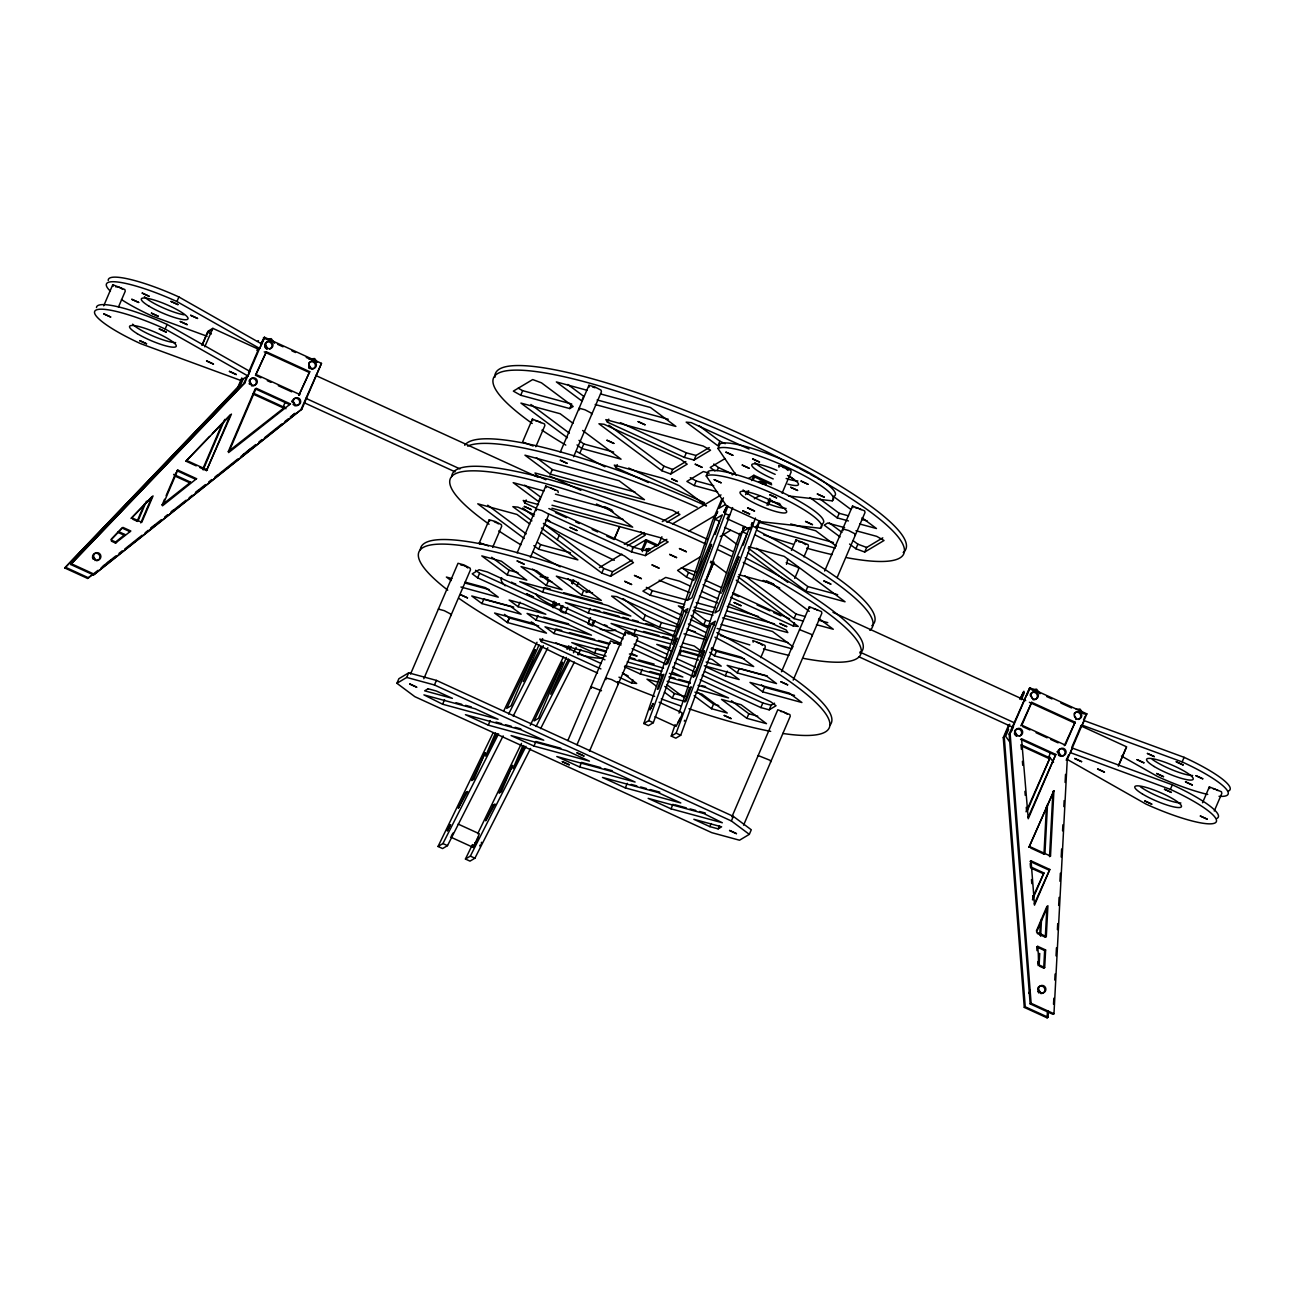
<?xml version="1.0" encoding="UTF-8"?>
<svg xmlns="http://www.w3.org/2000/svg" width="1295" height="1295" viewBox="0 0 1295 1295"><rect width="100%" height="100%" fill="white"/><g stroke="black" fill="none" stroke-linecap="round" stroke-linejoin="round"><path stroke-width="1.5" d="M1038.234 963.82L1038.752 954.059L1039.723 953.46L1039.124 965.18M1039.755 934.893L1040.354 923.335M1043.964 854.231L1046.441 806.72M1040.63 936.236L1041.536 918.9M1044.935 853.648L1047.525 804.146M1043.721 968.11L1044.628 950.546L1045.615 949.963L1044.693 967.527L1043.721 968.11L1039.561 966.216M1037.246 933.468L1045.324 937.175L1046.943 906.338L1036.389 930.959M1052.948 791.326L1049.533 856.659L1050.504 856.076L1053.92 790.743L1028.975 847.254L1053.92 790.743M1046.311 936.576L1047.914 905.755L1036.615 932.141L1046.311 936.576L1045.324 937.175M1008.773 724.795L1003.269 737.616L1024.28 1007.397L1047.121 1017.854L1047.428 1011.8M1047.121 1017.854L1048.092 1017.271L1048.416 1011.217M1053.515 1004.256L1053.839 998.218M1054.777 980.056L1055.101 974.018M1056.04 955.872L1056.461 947.794M1057.416 929.648L1057.724 923.594M1058.679 905.448L1059.1 897.386M1059.941 881.247L1060.362 873.186M1061.204 857.047L1061.625 848.986M1062.58 830.84L1062.887 824.785M1063.842 806.639L1064.15 800.585M1065.105 782.439L1065.526 774.378M1053.968 1013.758L1067.242 759.679L1086.861 713.885L1029.752 687.742L1009.145 734.103L1030.156 1003.884L1052.997 1014.341L1053.968 1013.758L1031.128 1003.301L1030.156 1003.884M450.53 837.023L473.371 847.48L473.582 844.809M751.149 524.977L753.026 522.711M758.919 521.14L758.368 523.018M474.941 842.705L474.715 844.032L477.936 837.185M559.569 610.479L561.658 605.623M755.908 526.434L755.665 527.761L758.012 523.892M715.002 519.23L694.784 579.173L722.351 514.843L715.002 519.23L719.567 521.335L715.148 534.447M742.407 531.792L722.189 591.734L749.756 527.405L742.407 531.792L746.972 533.88L743.184 545.114M732.614 507.591L653.311 722.707L648.406 725.637L643.842 723.549L712.558 520.703L721.962 498.721M683.906 611.046L672.623 644.36L687.92 608.65L683.906 611.046L686.949 612.438M759.922 520.703L680.717 735.252L675.828 738.182L671.247 736.094L675.148 724.617M679.033 713.124L739.963 533.249M711.311 623.607L700.028 656.905L715.342 621.195L711.311 623.607L714.354 624.999M562.499 605.655L560.233 610.495M589.921 618.201L588.869 620.758M643.842 723.549L648.746 720.619L727.936 506.054M671.247 736.094L676.152 733.164L755.454 518.049M594.195 621.082L592.592 624.514M744.479 526.482L742.877 529.914M751.618 523.552L751.974 522.678M680.102 718.223L679.341 720.004M684.31 721.185L684.666 720.311M103.713 305.83L112.762 284.69L124.887 289.546L125.243 291.213L118.444 307.061M165.161 329.027L167.12 324.446L249.919 371.422L247.96 375.987L240.595 380.39L140.653 343.661A63.342 11.655 23.2 0 1 95.814 310.201A63.342 11.655 23.2 0 1 165.161 329.027L247.96 375.987M263.84 339.371L259.728 348.517L176.929 301.557L178.904 296.976L261.687 343.952M201.907 345.36L207.945 331.277L212.849 328.347L258.741 349.359M202.554 344.292L207.702 332.265L212.105 329.642M204.756 346.801L212.849 328.347M137.173 521.14L144.7 503.561M138.144 520.558L146.432 501.214M140.783 522.921L152.098 496.519L131.086 518.469L153.069 495.936L141.77 522.322L132.058 517.887M162.296 504.613L164.578 499.255M166.116 495.677L176.071 472.465M177.803 470.101L162.506 505.811L196.565 478.697L177.803 470.101L176.832 470.684L195.577 479.279L196.565 478.697M202.943 468.677L222.271 423.578M97.999 570.334L87.591 578.428L64.75 567.971L237.908 387.108L241.825 377.946M203.153 469.907L224.796 419.386M64.75 567.971L238.879 386.525L242.019 379.192M240.287 385.797L243.233 378.933M199.657 467.446L206.504 470.587L230.461 414.659L212.38 433.55M261.056 343.305L264.39 337.218L321.484 363.377L301.864 409.155L94.454 574.332L93.467 574.915L70.626 564.458L243.784 383.595L246.924 376.262M248.494 372.604L258.692 348.792M206.504 470.587L231.449 414.076L185.946 461.166L196.225 465.876M70.626 564.458L244.771 383.012L264.39 337.218M260.975 377.768L255.536 375.291L266.333 351.803L309.732 371.681L298.935 395.153L309.732 371.681M255.536 375.291L266.333 351.803M228.422 451.308L255.212 388.824L289.465 404.509L290.452 403.927L256.183 388.241L228.616 452.57L290.452 403.927M285.159 402.243L283.686 405.675L285.92 408.751M93.467 574.915L300.893 409.738L321.484 363.377M396.917 683.291L398.876 678.709L408.67 672.85L436.415 680.393L733.342 816.384L751.278 829.771L749.319 834.352L739.526 840.212L711.797 832.669L414.853 696.678L396.917 683.291L406.711 677.431L408.67 672.85M520.703 395.25L522.662 390.669L571.71 403.991L569.751 408.572L520.703 395.25L513.338 391.122L532.698 379.564L541.488 382.834L573.199 406.5L569.751 408.572M410.547 674.047L458.009 563.293L463.901 564.895L470.134 568.149L470.49 569.816L423.821 678.709M479.765 544.353L479.409 542.686L489.219 519.797L495.111 521.399L501.343 524.653L501.699 526.32L492.634 547.445M535.806 446.726L544.871 425.586L544.515 423.934L532.391 419.078L522.581 441.967L533.135 446.014M621.082 643.55L477.628 577.861L479.587 573.28L475.556 570.269M406.711 677.431L434.44 684.974L436.415 680.393M535.887 508.077L524.863 503.027L526.175 499.967M481.902 603.567L471.752 595.991L510.975 606.643L521.124 614.218L481.902 603.567L483.861 598.986L513.743 607.096M442.599 704.221L498.073 719.275L475.233 708.818L423.918 694.881L442.599 704.221L444.557 699.64M507.154 574.834L481.789 555.911L501.408 561.237L526.774 580.176L507.154 574.834L509.113 570.269L491.679 557.255M550.326 474.116L524.944 455.176L619.107 480.753L644.473 499.692L550.326 474.116L552.285 469.535L536.421 457.702M517.126 552.868L545.762 486.03L557.886 490.886L558.242 492.553M560.282 452.149L588.934 385.311L594.826 386.897L601.058 390.167L601.414 391.818L573.555 456.827M530.383 557.562L548.433 515.442L548.076 513.775L541.844 510.521L535.952 508.919L536.308 510.586M507.268 622.49L494.577 613.021L533.815 623.688L546.506 633.142L507.268 622.49L509.226 617.909L504.467 614.364M541.035 532.391L577.894 559.893L538.655 549.242L540.614 544.661L537.409 542.265M579.869 453.088L583.786 443.942L578.978 440.349M507.51 622.555L509.469 617.99L538.72 625.922M518.081 606.724L509.113 600.022L522.986 603.794L545.826 614.251L518.081 606.724L520.056 602.143M607.468 422.186L605.85 419.629L703.185 446.063L710.55 450.191L694.071 460.049L684.359 457.41L607.468 422.186L608.779 419.143M557.303 539.821L559.262 535.24M542.573 592.09L630.843 616.064L608.003 605.591L519.732 581.617L542.573 592.09L544.531 587.509L550.294 589.063M546.393 585.502L521.011 566.562L536.713 570.82L562.079 589.759L546.393 585.502L548.352 580.921L532.488 569.088M488.28 725.135L543.754 740.206L520.914 729.749L465.439 714.678L488.28 725.135L490.238 720.554M536.017 620.111L527.065 613.425L568.667 624.724L591.507 635.181L536.017 620.111L537.992 615.53M495.532 732.873L485.576 756.086L497.005 733.553M551.832 606.465L554.098 601.171M553.094 607.776L555.458 602.288M556.283 602.92L554.762 606.432L559.424 603.664M539.028 644.861L523.277 681.623L541.18 646.383M600.912 668.916L541.359 641.64L542.67 638.597M648.406 482.533L615.918 467.657L617.229 464.614M571.629 583.268L573.135 579.755M563.001 605.947L560.638 611.45L563.681 612.843M572.422 583.98L573.976 580.322M608.132 648.212L553.969 633.498L555.927 628.917L561.739 630.487M565.203 613.539L567.712 607.355M576.987 586.068L578.557 582.41M581.698 595.085L556.332 576.162L575.935 581.487L601.317 600.411L581.698 595.085L583.656 590.504L567.809 578.671M522.937 745.418L512.998 768.631L524.41 746.114M614.429 538.526L619.577 526.515M619.463 527.211L614.186 539.529L606.837 536.162M545.503 519.781L624.514 555.96L633.482 562.645L610.592 576.291L601.786 573.038L603.761 568.456L543.398 523.407M566.433 657.423L550.683 694.185L568.586 658.945M569.59 650.074L571.16 646.399M674.744 636.169L653.667 626.521L565.413 602.547L588.254 613.004L590.212 608.423M533.961 746.066L589.435 761.12L566.595 750.663L511.12 735.592L533.961 746.066L535.92 741.485L560.8 748.235M590.552 617.828L588.043 623.996L592.624 626.1L594.972 620.596M610.592 576.291L612.551 571.726L632.17 560.023M661.907 470.749L598.938 423.773L604.004 424.258L680.895 459.482L687.176 464.16L670.713 474.019L661.907 470.749L663.882 466.168L608.974 425.213M548.74 513.953L631.426 551.832L633.384 547.251L647.257 551.022L666.86 539.319M670.713 474.019L672.672 469.438L685.848 461.554M606.303 651.968L571.759 642.579L594.599 653.052L596.558 648.471L606.157 651.077M641.543 550.262L646.075 539.691L658.378 545.324M642.32 551.67L646.723 541.359L657.002 546.069M684.359 457.41L686.318 452.829L696.03 455.468L709.223 447.584M631.426 551.832L645.298 555.604L647.257 551.022M567.857 740.53L610.56 640.912L621.114 644.959M694.071 460.049L696.03 455.468M658.896 543.803L661.907 536.761M576.987 744.738L625.242 632.138L631.134 633.741L637.367 636.994L637.723 638.645L589.468 751.262M709.158 473.144L703.331 471.558L686.868 481.416L694.233 485.544L696.192 480.963L713.691 485.722M690.623 586.246L679.584 581.196L665.727 577.424L642.903 591.103L650.268 595.231L652.243 590.649L686.609 599.99M673.011 640.28L611.094 623.462L633.935 633.935L635.894 629.354M579.642 766.98L635.117 782.05L612.276 771.593L556.801 756.523L579.642 766.98L581.601 762.399L600.734 767.595M674.582 631.264L659.479 627.168L643.34 619.771L645.298 615.206L623.105 598.63M699.235 425.845L719.858 441.223L717.899 445.804L686.172 422.138L691.255 422.623L748.996 449.074M706.228 475.977L708.187 471.412A63.342 11.655 23.2 0 1 777.55 490.238A63.342 11.655 23.2 0 1 822.406 523.714L820.431 528.295L760.861 521.691L726.608 505.989L706.228 475.977A63.342 11.655 23.2 0 1 775.592 494.82A63.342 11.655 23.2 0 1 820.431 528.295M736.11 475.184L717.997 448.507L719.971 443.942A63.342 11.655 23.2 0 1 789.319 462.768A63.342 11.655 23.2 0 1 834.174 496.244L832.216 500.825L788.525 495.969M717.155 470.603L718.466 467.56L713.755 464.031M618.961 677.172L631.588 682.967L632.899 679.907M659.479 627.168L661.454 622.587L678.418 627.201M624.465 666.731L640.28 673.967L642.239 669.402M693.893 580.468L686.544 577.101L688.503 572.519L682.53 568.068M723.452 497.814L718.919 508.385L725.135 504.678M705.937 580.451L713.302 563.276M705.694 581.439L713.998 562.079M745.58 494.658L747.102 491.129M751.618 480.574L753.884 475.281L771.464 483.326M747.183 494.123L748.656 490.692M753.075 480.396L754.532 476.948L771.674 484.799M681.575 650.268L679.616 654.849L698.523 659.981M625.323 787.91L680.798 802.965L657.957 792.508L602.483 777.437L625.323 787.91L627.282 783.329M744.674 527.033L740.449 534.673L724.633 527.421M684.812 701.485L672.332 698.086L674.306 693.505L664.788 686.415M709.498 626.391L703.719 624.837L705.694 620.256L693.003 610.787M766.996 505.26L769.942 498.381M768.421 505.115L770.687 499.838M782.083 493.201L791.148 472.076L790.792 470.409L784.56 467.155L778.667 465.553L779.023 467.22M711.117 648.957L741.015 657.083L753.69 666.536L714.468 655.885L716.426 651.304L711.667 647.759M705.969 666.925L725.297 675.78L727.256 671.198M694.913 692.178L701.89 694.071L727.256 713.011L711.57 708.737L713.529 704.172L697.681 692.339M671.02 808.825L722.335 822.762L703.638 813.438L648.164 798.367L671.02 808.825L672.979 804.26M737.308 672.931L727.159 665.355L766.381 676.006L776.531 683.582L737.308 672.931L739.267 668.349M786.518 564.345L787.684 559.165M791.455 550.359L795.988 539.788L808.112 544.645L808.452 546.312L803.936 556.866M760.764 657.601L765.296 647.031L764.94 645.363L752.816 640.507L753.172 642.174M794.725 578.363L798.643 569.201L798.303 567.534L786.178 562.678M746.875 718.337L721.509 699.397L741.128 704.723L766.494 723.662L746.875 718.337L748.834 713.755L731.4 700.741M762.674 691.854L749.983 682.4L789.222 693.052L801.913 702.521L762.674 691.854L764.633 687.273L761.46 684.909M803.402 621.147L794.062 618.605L796.02 614.024L744.738 575.757M748.672 546.717L784.171 556.348L845.068 601.786L805.83 591.135L807.805 586.554L756.523 548.287M848.435 520.93L837.234 517.887L839.192 513.306L819.962 498.947M730.655 597.303L793.171 625.922L794.482 622.879M709.838 826.615L718.158 828.865L721.59 826.825L693.845 819.282L709.838 826.615L711.149 823.555M700.158 679.778L760.861 707.572L762.82 702.991L771.14 705.257L774.572 703.201M781.5 671.749L809.359 606.74L821.483 611.596L821.839 613.263L793.188 680.102M824.672 571.03L852.531 506.021L864.655 510.877L865.011 512.545L837.137 577.554M718.158 828.865L719.47 825.822M760.861 707.572L769.181 709.838L771.14 705.257M731.918 816.789L777.793 709.757L789.918 714.613L790.258 716.264L743.589 825.158M749.319 834.352L731.384 820.965L733.342 816.384M855.946 530.723L876.699 536.357L884.048 540.484L864.704 552.042L855.914 548.772L857.873 544.191L853.114 540.646M864.704 552.042L866.663 547.461L882.785 537.83M1019.748 699.17L1023.876 691.255L1020.735 698.572M1048.092 1017.271L1025.252 1006.814L1004.256 737.033L1009.744 724.213M1008.611 729.441L1005.665 736.305L1010.116 742.456M1021.366 699.688L1024.296 692.825M1031.128 1003.301L1010.132 733.52L1029.752 687.742M1011.298 731.675L1013.499 726.511M1027 695.043L1029.201 689.895M1021.884 725.216L1031.694 702.327L1075.109 722.205L1065.283 745.094L1021.884 725.216L1020.913 725.799L1031.694 702.327M1050.536 752.751L1049.063 756.183L1053.531 762.334M1026.109 811.835L1049.937 757.963L1021.075 744.738M1027.097 811.253L1049.937 757.963M1028.052 817.517L1055.813 754.451L1021.561 738.749L1028.246 818.764L1055.813 754.451M1064.312 745.677L1075.109 722.205M1068.618 754.775L1066.254 760.262L1067.242 759.679M1071.758 747.442L1081.163 725.459M1083.526 719.971L1085.097 716.313M1033.005 896.755L1043.932 872.959L1032.002 867.504M1032.455 899.75L1043.932 872.959M1034.3 903.959L1049.808 869.447L1031.063 860.867L1030.075 861.45L1048.837 870.03M1049.808 869.447L1034.511 905.156L1031.063 860.867M1118.556 765.296L1125.922 748.138M1118.362 766.219L1126.65 746.843L1080.775 725.831M1028.861 993.394L1030.334 989.963M1170.372 789.383L1172.331 784.802L1072.389 748.089L1070.431 752.654L1170.372 789.383A63.342 11.655 23.2 0 1 1215.228 822.843A63.342 11.655 23.2 0 1 1145.865 804.017L1066.53 759.016M1182.141 761.913L1184.099 757.332L1084.158 720.619L1082.199 725.184L1182.141 761.913A63.342 11.655 23.2 0 1 1219.016 796.279M1202.537 802.738L1209.336 786.891L1221.46 791.747L1221.816 793.414L1214.273 811.01M460.826 564.992L463.173 565.397M805.652 544.612L802.042 542.216M780.594 711.441L782.115 711.586M481.222 843.174L481.627 842.268M592.382 622.83L592.786 621.924M742.666 528.231L743.071 527.34M503.156 735.884L447.503 845.635L442.599 848.565L438.034 846.477L493.217 732.614M503.723 710.939L537.004 642.255M530.578 748.445L474.909 858.196L470.004 861.126L465.439 859.022L472.448 844.567M477.709 833.721L521.496 743.362M530.254 725.297L563.535 656.614M567.048 649.394L568.796 645.768M438.034 846.477L442.939 843.547L498.591 733.796M508.627 713.998L543.301 645.638M513.192 716.103L547.866 647.727M465.439 859.022L470.344 856.108L525.997 746.341M536.033 726.56L569.8 659.981M573.458 652.793L576.194 647.387M540.614 728.648L574.365 662.085M578.023 654.881L580.759 649.475M678.92 720.878L677.787 722.74M480.364 844.826L479.652 845.91M451.453 835.615L453.282 832.831M473.371 847.48L476.123 843.288L479.263 833.737L458.171 824.089M729.668 514.455L726.916 518.647L749.756 529.105L752.508 524.912M111.321 539.109L121.973 527.988L129.872 531.614M185.946 461.166L209.596 436.464M114.931 542.524L124.968 534.527L118.654 531.646M161.843 504.985L190.689 482.193L173.627 474.391M115.514 543.026L130.844 531.015L122.944 527.405L110.965 539.918L116.501 542.443L115.514 543.026L111.37 541.132M87.591 578.428L92.301 574.672M103.309 565.915L115.87 555.895M119.01 553.402L122.167 550.893M150.447 528.376L161.438 519.619M164.595 517.11L167.735 514.617M170.875 512.108L174.016 509.599M196.014 492.084L205.436 484.573M208.592 482.08L211.733 479.571M214.873 477.078L218.013 474.569M243.152 454.545L255.73 444.541M258.87 442.032L262.011 439.539M290.29 417.006L295.001 413.251M101.139 567.825L104.28 565.332M107.42 562.823L110.577 560.314M124.709 549.064L141.997 535.288M145.137 532.795L148.277 530.286M151.418 527.793L154.574 525.284M171.846 511.525L185.994 500.259M189.135 497.766L192.275 495.257M195.415 492.747L198.572 490.255M219.001 473.986L237.843 458.964M240.999 456.471L244.14 453.962M247.28 451.453L250.421 448.96M264.568 437.694L281.841 423.934M284.997 421.425L288.137 418.933M291.278 416.423L294.418 413.931M228.098 451.68L284.56 407.439L253.917 393.405M257.527 341.313L258.514 340.731M256.782 350.281L259.728 348.517M237.908 387.108L238.879 386.525M243.784 383.595L244.771 383.012M284.56 407.439L283.589 408.022L252.93 393.988M300.893 409.738L301.864 409.155M190.689 482.193L189.701 482.792L174.356 475.767M124.968 534.527L123.98 535.126L117.667 532.229M725.054 458.576L710.227 467.446L714.937 470.959M732.177 474.925L735.236 473.096M662.295 521.594L678.629 511.849M666.876 522.273L679.94 514.471L672.591 510.343L535.013 472.983L536.632 475.556L545.826 479.765M599.391 567.582L621.859 554.163M632.235 547.963L646.075 539.691M672.607 523.827L721.024 494.917M748.704 478.389L753.884 475.281M645.298 555.604L668.171 541.941L660.806 537.813L551.897 508.239M688.73 531.225L714.678 515.734M586.117 592.543L589.565 590.471M754.337 498.769L759.534 495.661M720.214 536.519L730.607 530.335M769.181 709.838L776.045 705.743L770.671 701.728L704.448 671.393M1003.269 737.616L1004.256 737.033M1009.145 734.103L1010.132 733.52M1086.861 713.885L1085.874 714.484L1080.532 712.023M1037.02 950.659L1036.728 946.92L1037.716 946.337L1045.615 949.963M1044.693 967.527L1039.173 965.002L1038.185 965.584L1037.894 961.845M1024.28 1007.397L1025.252 1006.814M624.319 544.256L643.955 532.553M627.266 545.907L645.266 535.175L640.782 531.84M700.466 556.769L677.576 570.415L686.544 577.101M788.024 470.441L785.644 468.369M855.347 507.705L858.585 508.449M628.059 633.822L629.58 633.967M762.172 645.396L761.994 644.57M267.531 339.015L271.238 338.659L274.589 343.272M309.084 359.071L314.636 358.537L316.87 361.613M1032.908 689.539L1036.615 689.167L1039.95 693.796M1076.307 709.401L1080.014 709.045L1083.348 713.658M535.515 420.697L538.445 421.506M765.976 483.618L763.03 482.808M793.171 625.922L798.254 626.424L736.256 580.176M631.588 682.967L636.671 683.469L622.393 672.817M540.096 576.68L548.044 577.57M592.576 386.978L595.004 387.739M1212.978 788.574L1215.39 789.319M587.088 390.281L556.348 381.928L581.714 400.867L583.673 396.286L567.825 384.453M600.54 393.939L650.495 407.504L675.877 426.427L595.166 404.509M597.125 399.945L668.236 419.24M583.786 443.942L613.684 452.052M839.192 513.306L848.533 515.831M861.612 519.392L867.213 520.914M859.653 523.973L876.472 528.538L862.049 517.773M768.162 500.501L779.833 503.674M694.233 485.544L717.576 491.89M844.631 527.648L827.651 523.034L824.187 525.106L840.05 536.939M790.695 523.957L815.688 530.756L836.295 546.134M758.465 522.144L833.413 542.492M552.285 469.535L634.906 491.971M756.507 526.725L835.291 548.109M543.916 490.999L513.176 482.647L538.542 501.586L540.501 497.005L524.653 485.172M555.442 494.14L607.339 508.223L632.705 527.162L551.994 505.244M553.952 500.663L623.138 519.441M538.526 504.597L523.245 500.453L524.863 503.027M807.805 586.554L837.687 594.68M738.765 574.689L772.403 583.818L809.262 611.321M681.202 567.857L696.467 572.001M540.614 544.661L570.512 552.771M796.02 614.024L805.36 616.566M818.44 620.111L827.78 622.652M816.481 624.692L833.3 629.257L818.877 618.492M479.409 542.686L488.409 545.923M799.549 629.629L811.674 634.485L812.03 636.153M696.16 602.58L715.261 607.776M726.722 610.884L774.507 623.866M650.268 595.231L684.65 604.571M694.201 607.161L713.286 612.341M724.747 615.465L787.829 632.591L786.211 630.017L729.231 603.923M684.116 607.468L678.353 605.898L683.112 609.443M693.731 610.074L712.946 615.287M722.545 617.909L772.516 631.474L793.123 646.852M705.694 620.256L709.53 621.292M721.056 624.433L788.315 642.692M509.113 570.269L518.032 572.681M548.352 580.921L551.832 581.86M583.656 590.504L592.576 592.932M717.171 628.48L792.119 648.844M563.713 592.721L602.094 603.146M687.855 629.759L695.399 631.814M594.049 609.476L599.812 611.03M603.648 612.082L618.994 616.242M622.83 617.294L628.593 618.848M632.429 619.9L638.176 621.454M645.849 623.542L653.522 625.631M684.003 633.838L704.755 639.471M588.254 613.004L674.582 636.46M451.971 578.574L446.37 577.052L451.129 580.613M465.051 582.135L485.609 587.703L498.284 597.173L460.923 587.023M643.599 631.442L659.009 635.635M662.862 636.671L668.641 638.241M464.759 582.96L489.041 589.549M716.426 651.304L744.447 658.912M682.692 642.919L694.298 646.059L701.777 651.644M633.935 633.935L670.535 643.874M680.166 646.48L701.356 652.243M683.469 650.786L698.604 654.898M670.162 648.034L656.775 644.392L670.826 650.835M679.729 650.624L698.863 655.82M708.43 658.41L712.25 659.463L721.218 666.148L706.099 662.036M741.128 668.851L767.287 675.958M543.722 617.084L568.602 623.85M704.302 665.808L730.186 672.85L739.17 679.535L725.297 675.78M569.476 632.591L594.632 639.422M598.5 640.475L610.107 643.631M608.569 644.068L544.985 626.796L553.969 633.498M764.633 687.273L794.531 695.399M629.419 653.991L637.156 656.096L631.895 653.684M629.176 657.326L634.938 658.896M638.775 659.932L654.121 664.108M629.321 658.216L663.542 668.171M438.39 609.087L444.282 610.673L450.514 613.943L450.87 615.594M594.599 653.052L606.109 656.177M627.217 661.907L661.761 671.296M669.434 673.368L682.87 677.026L672.332 672.202M649.912 671.474L661.437 674.598M669.11 676.686L674.857 678.256M678.693 679.292L690.219 682.416M701.728 685.557L705.565 686.593M625.113 665.598L661.567 675.504M669.256 677.576L690.365 683.323M698.037 685.395L705.71 687.483L728.551 697.94L697.843 689.604M640.28 673.967L659.463 679.179M667.135 681.267L688.26 686.997M657.666 682.06L646.966 679.163L656.484 686.253M674.306 693.505L685.006 696.419M713.529 704.172L718.757 705.581M748.834 713.755L757.753 716.184M758.158 755.535L770.282 760.392L770.638 762.059M456.034 702.748L461.781 704.318M465.601 705.354L471.348 706.908M495.985 722.108L501.715 723.678M505.552 724.714L511.282 726.268M515.119 727.304L520.849 728.875M604.555 768.631L612.211 770.719M631.118 784.365L636.849 785.919M640.685 786.955L646.415 788.525M650.236 789.561L659.803 792.151M674.889 804.762L686.285 807.87M690.089 808.906L695.787 810.443M699.591 811.479L705.289 813.033M783.006 467.398L784.738 467.981M117.926 286.794L115.66 286.81M801.152 541.877L798.885 541.909M813.697 608.585L815.429 609.168M757.154 642.352L758.87 642.935M515.718 583.948L513.985 583.365M607.08 625.793L604.441 624.821M615.724 643.016L613.458 643.032M207.119 336.279L152.438 316.19A63.342 11.655 23.2 0 1 121.471 299.582M762.188 482.29L758.935 481.562L761.638 483.569M762.545 483.958L765.863 484.524L759.922 481.19M663.882 466.168L672.672 469.438M857.873 544.191L866.663 547.461M550.925 488.118L552.738 488.846M648.633 548.416L649.523 548.756M649.038 549.889L645.784 549.161L648.487 551.168M494.382 521.885L496.195 522.613M603.761 568.456L612.551 571.726M762.674 481.157L763.597 481.546M118.832 287.118L120.597 287.943M649.88 550.407L646.772 548.789M631.312 634.566L633.077 635.376M464.079 565.721L465.844 566.546M783.847 712.185L787.36 714.16M616.614 643.34L618.395 644.165M719.858 441.223L725.249 443.683M620.418 422.639L686.318 452.829M718.466 467.56L733.099 474.261M769.748 500.178L780.723 505.196M628.706 468.045L704.496 502.751M724.795 513.387L729.376 515.475M752.217 525.932L756.782 528.036M263.403 337.817L268.761 340.261M277.68 344.34L283.038 346.801M291.958 350.88L295.535 352.515M306.235 357.42L316.935 362.325M1030.561 689.15L1037.7 692.404M1046.619 696.5L1051.977 698.944M1060.896 703.039L1071.596 707.944M549.614 476.026L580.856 490.336M604.619 506.685L611.968 510.052M766.332 580.775L773.698 584.142M264.245 351.884L308.76 372.264M315.64 375.42L537.733 477.127M596.461 504.03L612.988 511.59M763.224 580.403L779.752 587.979M832.976 612.357L1025.705 700.611M1029.379 702.295L1075.271 723.306M207.702 332.265L211.376 333.948M710.356 562.483L714.031 564.151M256.523 374.708L299.922 394.57M548.87 508.547L633.384 547.251M688.503 572.519L694.023 575.045M705.047 580.095L721.59 587.671M732.63 592.721L789.626 618.832M267.272 380.665L270.946 382.349M278.295 385.7L291.715 391.851M305.83 398.31L460 468.919M555.458 512.626L566.465 517.676M575.644 521.885L579.318 523.552M592.155 529.445L597.675 531.97M733.229 594.049L738.733 596.574M757.089 604.975L769.942 610.868M773.601 612.551L780.95 615.902M859.88 652.049L1014.066 722.659M1022.726 726.624L1029.946 729.943M1036.081 732.743L1047.105 737.794M1050.763 739.477L1058.112 742.844M703.088 584.676L721.477 593.094M304.6 402.923L455.112 471.849M858.65 656.662L1012.836 727.272M534.479 514.73L517.935 507.154L512.852 506.653L531.905 520.865M701.647 591.297L718.191 598.873M1020.573 739.332L1054.842 755.034M1021.901 746.147L1048.95 758.546M678.046 624.708L616.695 596.606L611.628 596.105L643.34 619.771M687.062 628.836L705.111 637.091M645.298 615.206L661.454 622.587M625.372 635.181L487.422 572.001L479.101 569.735L472.238 573.831L477.628 577.861M636.395 640.232L667.67 654.558M676.864 658.766L695.253 667.184M479.587 573.28L623.041 638.969M634.081 644.036L667.184 659.187M674.533 662.554L694.767 671.83M702.133 675.197L762.82 702.991M632.122 648.617L665.225 663.768M672.574 667.135L692.809 676.411M186.917 460.583L207.475 470.004M1029.946 846.671L1050.504 856.076M1030.69 848.031L1044.385 854.311M604.943 659.803L588.788 652.389L539.756 639.082L541.359 641.64M555.96 642.854L601.074 663.509M622.717 673.432L628.14 675.909M1031.014 868.087L1042.961 873.542M659.106 702.214L681.947 712.671L681.753 715.342L676.071 726.414L654.979 716.75M648.746 720.619L653.311 722.707M676.152 733.164L680.717 735.252M132.705 519.214L137.545 521.432M1036.728 946.92L1044.628 950.546M434.44 684.974L731.384 820.965M71.614 563.859L94.454 574.332M65.737 567.372L88.578 577.845M442.939 843.547L447.503 845.635M470.344 856.108L474.909 858.196M859.508 508.838L861.126 509.68M539.367 421.895L540.97 422.737M1216.313 789.707L1217.931 790.549M816.336 609.556L817.954 610.414M759.793 643.34L761.395 644.182M513.079 582.977L511.46 582.135M601.495 690.737L590.941 686.706L591.281 688.357M690.3 477.661L696.192 480.963M518.243 388.192L522.662 390.669M553.596 489.267L554.956 490.093M646.351 587.347L652.243 590.649M497.053 523.034L498.397 523.86M1121.421 756.005L1157.633 776.547A63.342 11.655 23.2 0 0 1207.733 794.434M121.358 288.364L122.507 289.352M633.838 635.796L634.825 636.525M466.605 566.967L467.754 567.955M833.203 496.244L850.831 509.404M789.513 476.236L794.321 479.814M809.99 497.555L837.234 517.887M829.334 522.905L842.009 532.358M849.569 544.046L855.914 548.772M706.471 505.94L679.503 485.819L663.348 478.422L614.316 465.099L615.918 467.657M748.154 548.093L805.83 591.135M722.61 533.75L736.92 544.418M748.024 552.706L787.765 582.345M572.989 423.303L560.168 413.736L520.93 403.085L567.404 437.759M582.604 430.474L621.066 459.175L581.827 448.507L577.02 444.93M530.901 404.477L569.363 433.178M737.972 576.761L794.062 618.605M710.842 561.221L726.722 573.07M691.044 615.368L703.719 624.837M547.218 519.376L550.424 521.772M522.759 507.996L533.864 516.3M709.709 652.34L714.468 655.885M541.423 527.988L601.786 573.038M529.817 524.022L516.996 514.455L477.758 503.804L524.232 538.477M487.729 505.196L526.191 533.896M533.848 545.648L538.655 549.242M694.12 695.723L711.57 708.737M666.585 684.488L684.019 697.503M664.4 692.178L672.332 698.086M1209.336 786.891L1209.692 788.558M852.531 506.021L852.887 507.689M855.202 535.434L854.846 533.767L848.597 530.513L842.721 528.91L843.077 530.578M795.988 539.788L796.344 541.456M809.359 606.74L809.715 608.407M588.934 385.311L589.29 386.962M591.605 414.708L591.248 413.056L585.016 409.803L579.124 408.2L579.48 409.851M625.242 632.138L625.598 633.789M618.103 684.44L617.747 682.773L611.515 679.519L605.623 677.916L605.979 679.584M532.391 419.078L532.747 420.729M545.762 486.03L546.118 487.681M489.219 519.797L489.575 521.464M112.762 284.69L113.118 286.357M1021.075 745.337L1021.415 749.336M1022.419 761.347L1022.742 765.345M1024.928 791.358L1025.252 795.357M1026.255 807.352L1026.595 811.35M1037.716 946.337L1039.173 965.002M1030.237 863.457L1030.545 867.488M1031.484 879.564L1031.807 883.595M1032.746 895.687L1033.054 899.701M1037.748 988.182A3.804 3.707 59.2 0 1 1042.329 986.207A3.804 3.707 59.2 0 1 1044.806 990.707A3.804 3.707 59.2 0 1 1040.63 993.475M1038.865 992.666A3.804 3.707 59.2 0 1 1037.7 991.08M1037.732 989.25A3.804 3.707 59.2 0 1 1039.966 992.326M1057.659 752.897A3.804 3.707 59.2 0 1 1061.253 748.769A3.804 3.707 59.2 0 1 1065.089 752.848A3.804 3.707 59.2 0 1 1060.832 756.264M1059.051 755.454A3.804 3.707 59.2 0 1 1058.371 754.726M1056.995 751.747A3.804 3.707 59.2 0 1 1060.152 756.102M1016.494 736.11A3.804 3.707 59.2 0 1 1015.652 735.576M1014.972 734.864A3.804 3.707 59.2 0 1 1014.503 733.99M1014.535 731.092A3.804 3.707 59.2 0 1 1020.638 730.105A3.804 3.707 59.2 0 1 1019.343 736.207M1014.535 732.161A3.804 3.707 59.2 0 1 1016.753 736.224M1030.237 694.476A3.804 3.707 59.2 0 1 1034.834 692.485A3.804 3.707 59.2 0 1 1037.295 696.985A3.804 3.707 59.2 0 1 1033.135 699.769M1030.237 695.528A3.804 3.707 59.2 0 1 1032.471 698.604M1074.138 713.513A3.804 3.707 59.2 0 1 1080.046 713.723A3.804 3.707 59.2 0 1 1078.444 719.453M1074.478 715.941A3.804 3.707 59.2 0 1 1075.854 719.47M92.495 556.364A3.804 3.707 59.2 0 1 96.397 553.224A3.804 3.707 59.2 0 1 99.925 556.963A3.804 3.707 59.2 0 1 96.623 560.751M93.208 559.181A3.804 3.707 59.2 0 1 92.495 557.352M92.771 556.478A3.804 3.707 59.2 0 1 94.988 560.541M292.298 402.389A3.804 3.707 59.2 0 1 296.215 398.261A3.804 3.707 59.2 0 1 299.631 402.972A3.804 3.707 59.2 0 1 294.532 405.464M293.69 404.946A3.804 3.707 59.2 0 1 293.01 404.218M291.634 401.24A3.804 3.707 59.2 0 1 294.791 405.578M249.174 380.584A3.804 3.707 59.2 0 1 253.771 378.593A3.804 3.707 59.2 0 1 256.232 383.11A3.804 3.707 59.2 0 1 252.072 385.878M249.611 384.34A3.804 3.707 59.2 0 1 249.142 383.466M249.174 381.653A3.804 3.707 59.2 0 1 251.392 385.7M266.819 348.954A3.804 3.707 59.2 0 1 265.993 348.436M265.313 347.724A3.804 3.707 59.2 0 1 264.827 346.85M264.876 343.952A3.804 3.707 59.2 0 1 270.963 342.948A3.804 3.707 59.2 0 1 269.684 349.067M264.876 345.02A3.804 3.707 59.2 0 1 267.094 349.083M308.76 363.005A3.804 3.707 59.2 0 1 315.154 364.089A3.804 3.707 59.2 0 1 311.156 369.124M309.392 368.314A3.804 3.707 59.2 0 1 308.712 367.586M309.1 365.417A3.804 3.707 59.2 0 1 310.492 367.974M308.809 366.728A3.804 3.707 59.2 0 1 309.521 368.557M92.625 557.595A3.804 3.707 59.2 0 1 93.774 559.181M264.73 346.121A3.804 3.707 59.2 0 1 265.88 347.724M1014.39 733.278A3.804 3.707 59.2 0 1 1015.555 734.864M1058.468 753.868A3.804 3.707 59.2 0 1 1059.197 755.697M1038.282 991.08A3.804 3.707 59.2 0 1 1038.995 992.909M717.997 448.507A63.342 11.655 23.2 0 1 787.36 467.349A63.342 11.655 23.2 0 1 832.216 500.825M787.522 475.492A25.333 4.662 23.2 0 1 787.797 484.136M773.228 478.94A25.333 4.662 23.2 0 1 751.828 464.678A25.333 4.662 23.2 0 1 776.984 470.393M797.866 480.947A25.333 4.662 23.2 0 1 786.146 478.486M775.187 474.358A25.333 4.662 23.2 0 1 754.839 462.493M786.097 508.417A25.333 4.662 23.2 0 1 763.419 501.829A25.333 4.662 23.2 0 1 743.071 489.963M1172.331 784.802A63.342 11.655 23.2 0 1 1216.75 818.505M1184.099 757.332A63.342 11.655 23.2 0 1 1229.635 790.274M1229.327 790.549A63.342 11.655 23.2 0 1 1228.518 791.035M1192.646 775.511A25.333 4.662 23.2 0 1 1152.242 759.323M1180.878 802.981A25.333 4.662 23.2 0 1 1140.458 786.793M615.675 630.034A63.342 11.655 23.2 0 1 600.168 629.257M505.212 585.777A63.342 11.655 23.2 0 1 504.532 585.113M503.917 584.466A63.342 11.655 23.2 0 1 501.715 577.829M553.111 605.688A25.333 4.662 23.2 0 1 536.162 594.114M534.026 623.656A25.333 4.662 23.2 0 1 531.241 621.859M602.742 657.811A63.342 11.655 23.2 0 1 581.034 655.011M579.432 654.59A63.342 11.655 23.2 0 1 577.813 654.137M110.399 291.197A63.342 11.655 23.2 0 1 120.095 282.359A63.342 11.655 23.2 0 1 176.929 301.557M96.477 307.546A63.342 11.655 23.2 0 1 167.12 324.446M108.246 280.497A63.342 11.655 23.2 0 1 178.904 296.976M183.971 314.814A25.333 4.662 23.2 0 1 144.409 296.701M175.667 342.625A25.333 4.662 23.2 0 1 153.004 336.036A25.333 4.662 23.2 0 1 132.64 324.171M714.905 637.172A223.226 41.068 23.2 0 1 782.698 733.439M770.671 731.367A223.226 41.068 23.2 0 1 688.972 708.737M680.927 705.969A223.226 41.068 23.2 0 1 661.259 698.863M654.622 696.37A223.226 41.068 23.2 0 1 617.699 681.639M597.562 673.011A223.226 41.068 23.2 0 1 458.997 598.403M447.746 590.148A223.226 41.068 23.2 0 1 460.178 545.389A223.226 41.068 23.2 0 1 678.758 619.318M688.422 623.931A223.226 41.068 23.2 0 1 705.743 632.478M716.88 632.591A223.226 41.068 23.2 0 1 829.723 725.475M420.308 549.841A223.226 41.068 23.2 0 1 682.335 615.514M690.397 619.35A223.226 41.068 23.2 0 1 707.701 627.897M816.967 478.033A223.226 41.068 23.2 0 1 846.784 557.676M832.07 554.616A223.226 41.068 23.2 0 1 806.672 548.157M792.993 544.191A223.226 41.068 23.2 0 1 763.532 534.754M604.911 466.847A223.226 41.068 23.2 0 1 576.324 451.259M565.769 445.091A223.226 41.068 23.2 0 1 541.941 430.15M532.229 423.481A223.226 41.068 23.2 0 1 541.763 372.41A223.226 41.068 23.2 0 1 790.986 463.966M792.475 464.759A223.226 41.068 23.2 0 1 798.432 467.884M799.889 468.677A223.226 41.068 23.2 0 1 808.566 473.355M809.99 474.148A223.226 41.068 23.2 0 1 815.591 477.256M494.884 377.331A223.226 41.068 23.2 0 1 717.203 423.643A223.226 41.068 23.2 0 1 903.198 552.496M743.265 562.354A223.226 41.068 23.2 0 1 803.628 658.41M788.898 655.335A223.226 41.068 23.2 0 1 763.5 648.876M749.821 644.926A223.226 41.068 23.2 0 1 720.36 635.473M560.249 566.789A223.226 41.068 23.2 0 1 533.151 551.978M520.881 544.807A223.226 41.068 23.2 0 1 498.769 530.885M489.057 524.216A223.226 41.068 23.2 0 1 484.864 471.396A223.226 41.068 23.2 0 1 705.257 543.77M718.223 549.906A223.226 41.068 23.2 0 1 730.898 556.105M745.224 557.773A223.226 41.068 23.2 0 1 860.026 653.214M451.696 476.592A223.226 41.068 23.2 0 1 707.216 539.206M720.182 545.324A223.226 41.068 23.2 0 1 732.873 551.524M755.034 534.884A223.226 41.068 23.2 0 1 869.835 630.325M758.595 616.549A223.226 41.068 23.2 0 1 727.321 606.368M717.592 602.936A223.226 41.068 23.2 0 1 699.446 596.283M689.442 592.446A223.226 41.068 23.2 0 1 659.171 580.209M614.316 560.282A223.226 41.068 23.2 0 1 544.936 524.507M467.592 446.111A223.226 41.068 23.2 0 1 697.212 507.3M757.008 530.303A223.226 41.068 23.2 0 1 871.81 625.744M464.759 445.286A223.226 41.068 23.2 0 1 705.824 505.697M447.342 830.791L450.514 824.624L447.342 830.791M650.041 709.725L653.214 703.557L650.041 709.725M714.419 517.984L717.592 511.816L714.419 517.984M723.727 512.432L726.9 506.248L723.727 512.432M662.134 675.326L657.374 689.345L658.572 688.632L663.833 674.306L662.134 675.326M689.539 687.872L684.796 701.906L685.978 701.194L691.239 686.852L689.539 687.872M677.058 638.257L667.832 663.396L665.743 664.643L677.058 638.257M711.489 544.45L691.935 597.74L687.515 600.378L711.489 544.45M704.464 650.802L695.237 675.958L693.165 677.188L704.464 650.802M738.895 557.012L719.34 610.301L714.921 612.923L738.895 557.012M485.123 752.897L473.808 779.299L471.736 780.529L485.123 752.897M535.078 649.831L511.104 705.759L506.701 708.381L535.078 649.831M512.529 765.458L501.23 791.844L499.142 793.09L512.529 765.458M562.483 662.376L538.51 718.304L534.107 720.943L562.483 662.376M103.794 313.859L110.658 317L103.794 313.859M131.831 299.323L138.678 302.447L131.831 299.323M142.223 293.107L149.087 296.247L142.223 293.107M151.45 313.163L158.314 316.304L151.45 313.163M139.682 340.634L146.529 343.774L139.682 340.634M171.053 301.46L177.917 304.6L171.053 301.46M159.285 328.93L166.132 332.07L159.285 328.93M180.296 321.5L187.144 324.64L180.296 321.5M190.689 315.3L197.536 318.44L190.689 315.3M206.585 360.933L213.448 364.073L206.585 360.933M229.425 371.39L236.289 374.53L229.425 371.39M460.648 594.745L467.495 597.885L460.648 594.745M524.346 506.442L531.193 509.582L524.346 506.442M560.346 460.243L567.21 463.383L560.346 460.243M517.191 560.978L524.038 564.118L517.191 560.978M526.644 593.887L533.491 597.027L526.644 593.887M606.999 440.268L613.846 443.408L606.999 440.268M638.16 421.62L645.007 424.76L638.16 421.62M624.708 581.342L631.572 584.482L624.708 581.342M671.862 478.956L677.35 481.465L671.862 478.956M634.501 575.482L641.365 578.622L634.501 575.482M562.354 761.638L569.201 764.778L562.354 761.638M695.269 464.241L702.133 467.382L695.269 464.241M652.097 564.96L658.961 568.1L652.097 564.96M577.036 752.864L583.899 756.005L577.036 752.864M669.693 554.438L676.557 557.578L669.693 554.438M679.486 548.578L686.35 551.719L679.486 548.578M725.993 452.182L732.857 455.306L725.993 452.182M714.225 479.652L721.072 482.776L714.225 479.652M742.262 465.099L749.109 468.24L742.262 465.099M752.654 458.899L759.501 462.04L752.654 458.899M742.763 510.813L749.611 513.953L742.763 510.813M747.652 507.883L754.516 511.023L747.652 507.883M769.716 494.706L776.563 497.847L769.716 494.706M790.711 487.292L797.558 490.433L790.711 487.292M801.103 481.092L807.967 484.233L801.103 481.092M817.372 494.01L824.219 497.15L817.372 494.01M805.587 521.48L812.451 524.621L805.587 521.48M724.229 715.455L731.092 718.596L724.229 715.455M779.849 623.478L786.712 626.602L779.849 623.478M823.944 580.969L830.791 584.094L823.944 580.969M780.788 681.688L787.635 684.828L780.788 681.688M1074.737 758.514L1081.6 761.654L1074.737 758.514M1097.593 768.971L1104.441 772.111L1097.593 768.971M1137.042 759.663L1143.89 762.804L1137.042 759.663M1147.435 753.463L1154.282 756.604L1147.435 753.463M1156.662 773.52L1163.509 776.644L1156.662 773.52M1144.893 800.99L1151.741 804.114L1144.893 800.99M1176.265 761.8L1183.112 764.94L1176.265 761.8M1164.496 789.27L1171.344 792.41L1164.496 789.27M1185.492 781.856L1192.339 784.997L1185.492 781.856M1195.884 775.656L1202.747 778.797L1195.884 775.656M1200.368 816.044L1207.231 819.185L1200.368 816.044M409.803 684.019L416.666 687.159L409.803 684.019M570.027 527.373L576.89 530.513L570.027 527.373M734.168 602.547L741.031 605.688L734.168 602.547M729.587 830.483L736.434 833.624L729.587 830.483M465.925 792.524L458.284 808.274L467.624 791.504L465.925 792.524M493.33 805.069L485.706 820.82L495.03 804.066L493.33 805.069M428.078 688.778L424.647 690.818L452.392 698.361L436.399 691.028L428.078 688.778M249.886 380.94A3.804 3.707 59.2 0 0 254.969 385.101A3.804 3.707 59.2 0 0 255.892 378.658A3.804 3.707 59.2 0 0 249.886 380.94M293.285 400.819A3.804 3.707 59.2 0 0 298.368 404.979A3.804 3.707 59.2 0 0 299.291 398.536A3.804 3.707 59.2 0 0 293.285 400.819M265.588 344.308A3.804 3.707 59.2 0 0 270.655 348.484A3.804 3.707 59.2 0 0 271.594 342.026A3.804 3.707 59.2 0 0 265.588 344.308M308.987 364.186A3.804 3.707 59.2 0 0 314.054 368.347A3.804 3.707 59.2 0 0 314.993 361.904A3.804 3.707 59.2 0 0 308.987 364.186M93.483 555.782A3.804 3.707 59.2 0 0 98.549 559.942A3.804 3.707 59.2 0 0 99.488 553.499A3.804 3.707 59.2 0 0 93.483 555.782M1030.949 694.832A3.804 3.707 59.2 0 0 1036.032 698.992A3.804 3.707 59.2 0 0 1036.955 692.55A3.804 3.707 59.2 0 0 1030.949 694.832M1038.46 988.554A3.804 3.707 59.2 0 0 1043.527 992.715A3.804 3.707 59.2 0 0 1044.45 986.256A3.804 3.707 59.2 0 0 1038.46 988.554M1058.662 751.327A3.804 3.707 59.2 0 0 1063.729 755.503A3.804 3.707 59.2 0 0 1064.652 749.044A3.804 3.707 59.2 0 0 1058.662 751.327M1015.264 731.465A3.804 3.707 59.2 0 0 1020.331 735.625A3.804 3.707 59.2 0 0 1021.253 729.166A3.804 3.707 59.2 0 0 1015.264 731.465M1074.348 714.71A3.804 3.707 59.2 0 0 1079.431 718.871A3.804 3.707 59.2 0 0 1080.354 712.428A3.804 3.707 59.2 0 0 1074.348 714.71M747.668 499.433A25.333 4.662 23.2 0 0 786.178 512.593A25.333 4.662 23.2 0 0 756.15 494.366A25.333 4.662 23.2 0 0 747.668 499.433M1154.233 766.527A25.333 4.662 23.2 0 0 1192.727 779.687A25.333 4.662 23.2 0 0 1162.716 761.46A25.333 4.662 23.2 0 0 1154.233 766.527M1142.449 793.997A25.333 4.662 23.2 0 0 1180.959 807.157A25.333 4.662 23.2 0 0 1150.947 788.93A25.333 4.662 23.2 0 0 1142.449 793.997M149.022 306.187A25.333 4.662 23.2 0 0 187.532 319.331A25.333 4.662 23.2 0 0 157.504 301.104A25.333 4.662 23.2 0 0 149.022 306.187M137.254 333.657A25.333 4.662 23.2 0 0 175.748 346.801A25.333 4.662 23.2 0 0 145.736 328.574A25.333 4.662 23.2 0 0 137.254 333.657"/></g></svg>
